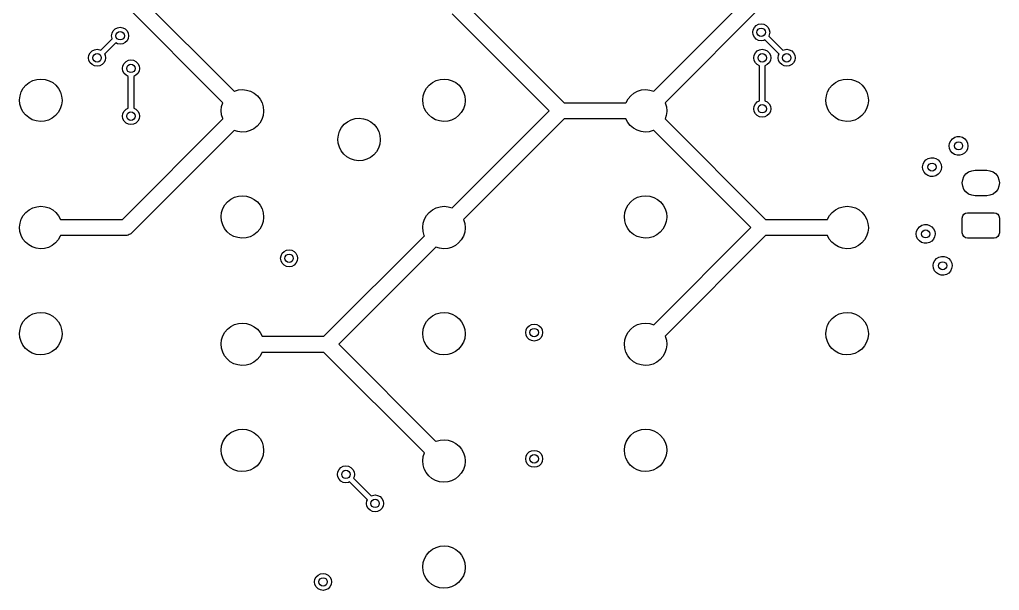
# Model space of a CAD drawing. Extents: x 4.72 to 6.54, y -4.04 to -1.97.
# Drawn here: x 4.724 to 6.542, y -4.039 to -2.98 of the extents above; entities that cross this region are included whole.
import ezdxf

# ---------------------------------------------------------------- set-up
doc = ezdxf.new("R2010")
doc.units = 0
doc.header["$MEASUREMENT"] = 0
doc.layers.add('BLACK', color=7, linetype='CONTINUOUS')

msp = doc.modelspace()

# ---------------------------------------------------------------- linework, layer by layer
at = {"layer": 'BLACK', "linetype": 'CONTINUOUS'}
for p, q in [((4.94247, -2.93307), (5.12269, -3.11329)), ((5.90095, -3.11327), (6.08115, -2.93307)), ((5.10148, -3.1345), (4.91505, -2.94807)), ((5.54809, -2.94814), (5.73456, -3.13461)), ((6.10858, -2.94807), (5.92216, -3.13448)), ((5.70713, -3.14961), (5.52688, -2.96936)), ((4.89823, -3.00103), (4.90172, -2.99755)), ((4.90172, -2.99755), (4.90611, -2.99531)), ((4.90611, -2.99531), (4.91097, -2.99454)), ((4.91097, -2.99454), (4.91584, -2.99531)), ((4.91584, -2.99531), (4.92023, -2.99755)), ((4.92023, -2.99755), (4.92371, -3.00103)), ((6.08465, -3.00394), (6.08542, -2.99907)), ((6.08542, -2.99907), (6.08765, -2.99468)), ((6.08765, -2.99468), (6.09114, -2.9912)), ((6.09114, -2.9912), (6.09553, -2.98896)), ((6.09553, -2.98896), (6.10039, -2.98819)), ((6.10039, -2.98819), (6.10526, -2.98896)), ((6.10526, -2.98896), (6.10965, -2.9912)), ((6.10965, -2.9912), (6.11313, -2.99468)), ((6.11313, -2.99468), (6.11537, -2.99907)), ((6.11537, -2.99907), (6.11614, -3.00394)), ((4.87499, -3.03723), (4.89636, -3.01586)), ((4.89522, -3.01029), (4.896, -3.00542)), ((4.896, -3.01515), (4.89522, -3.01029)), ((4.896, -3.00542), (4.89823, -3.00103)), ((4.89636, -3.01586), (4.896, -3.01515)), ((4.92371, -3.00103), (4.92595, -3.00542)), ((4.92595, -3.01515), (4.92371, -3.01954)), ((4.92595, -3.00542), (4.92672, -3.01029)), ((4.92672, -3.01029), (4.92595, -3.01515)), ((6.08542, -3.0088), (6.08465, -3.00394)), ((6.08765, -3.01319), (6.08542, -3.0088)), ((6.09114, -3.01668), (6.08765, -3.01319)), ((6.09553, -3.01891), (6.09114, -3.01668)), ((6.11537, -3.0088), (6.11434, -3.01082)), ((6.11434, -3.01082), (6.14076, -3.03723)), ((6.11614, -3.00394), (6.11537, -3.0088)), ((4.86324, -3.0362), (4.86811, -3.03543)), ((4.86811, -3.03543), (4.87298, -3.0362)), ((4.90279, -3.02357), (4.88206, -3.0443)), ((4.90611, -3.02526), (4.90279, -3.02357)), ((4.91097, -3.02603), (4.90611, -3.02526)), ((4.91584, -3.02526), (4.91097, -3.02603)), ((4.92023, -3.02303), (4.91584, -3.02526)), ((4.92371, -3.01954), (4.92023, -3.02303)), ((6.10039, -3.01969), (6.09553, -3.01891)), ((6.0975, -3.0362), (6.10236, -3.03543)), ((6.10526, -3.01891), (6.10039, -3.01969)), ((6.10236, -3.03543), (6.10723, -3.0362)), ((6.10727, -3.01789), (6.10526, -3.01891)), ((6.13369, -3.0443), (6.10727, -3.01789)), ((6.14277, -3.0362), (6.14764, -3.03543)), ((6.14764, -3.03543), (6.1525, -3.0362)), ((4.85236, -3.05118), (4.85313, -3.04631)), ((4.85313, -3.05605), (4.85236, -3.05118)), ((4.85313, -3.04631), (4.85537, -3.04192)), ((4.85537, -3.04192), (4.85885, -3.03844)), ((4.85885, -3.03844), (4.86324, -3.0362)), ((4.87298, -3.0362), (4.87499, -3.03723)), ((4.88206, -3.0443), (4.88309, -3.04631)), ((4.88309, -3.04631), (4.88386, -3.05118)), ((4.88386, -3.05118), (4.88309, -3.05605)), ((6.08661, -3.05118), (6.08738, -3.04631)), ((6.08738, -3.05605), (6.08661, -3.05118)), ((6.08738, -3.04631), (6.08962, -3.04192)), ((6.08962, -3.04192), (6.09311, -3.03844)), ((6.09311, -3.03844), (6.0975, -3.0362)), ((6.10723, -3.0362), (6.11162, -3.03844)), ((6.11162, -3.03844), (6.1151, -3.04192)), ((6.1151, -3.04192), (6.11734, -3.04631)), ((6.11734, -3.04631), (6.11811, -3.05118)), ((6.11811, -3.05118), (6.11734, -3.05605)), ((6.13189, -3.05118), (6.13266, -3.04631)), ((6.13266, -3.05605), (6.13189, -3.05118)), ((6.13266, -3.04631), (6.13369, -3.0443)), ((6.14076, -3.03723), (6.14277, -3.0362)), ((6.1525, -3.0362), (6.15689, -3.03844)), ((6.15689, -3.03844), (6.16038, -3.04192)), ((6.16038, -3.04192), (6.16262, -3.04631)), ((6.16262, -3.04631), (6.16339, -3.05118)), ((6.16339, -3.05118), (6.16262, -3.05605)), ((4.85537, -3.06044), (4.85313, -3.05605)), ((4.85885, -3.06392), (4.85537, -3.06044)), ((4.86324, -3.06616), (4.85885, -3.06392)), ((4.86811, -3.06693), (4.86324, -3.06616)), ((4.87298, -3.06616), (4.86811, -3.06693)), ((4.87737, -3.06392), (4.87298, -3.06616)), ((4.88085, -3.06044), (4.87737, -3.06392)), ((4.88309, -3.05605), (4.88085, -3.06044)), ((4.91535, -3.07087), (4.91613, -3.066)), ((4.91613, -3.07573), (4.91535, -3.07087)), ((4.91613, -3.066), (4.91836, -3.06161)), ((4.91836, -3.06161), (4.92185, -3.05813)), ((4.92185, -3.05813), (4.92624, -3.05589)), ((4.92624, -3.05589), (4.9311, -3.05512)), ((4.9311, -3.05512), (4.93597, -3.05589)), ((4.93597, -3.05589), (4.94036, -3.05813)), ((4.94036, -3.05813), (4.94384, -3.06161)), ((4.94384, -3.06161), (4.94608, -3.066)), ((4.94608, -3.066), (4.94685, -3.07087)), ((4.94685, -3.07087), (4.94608, -3.07573)), ((6.08962, -3.06044), (6.08738, -3.05605)), ((6.09311, -3.06392), (6.08962, -3.06044)), ((6.09736, -3.06609), (6.09311, -3.06392)), ((6.09736, -3.13076), (6.09736, -3.06609)), ((6.11162, -3.06392), (6.10736, -3.06609)), ((6.10736, -3.06609), (6.10736, -3.13076)), ((6.1151, -3.06044), (6.11162, -3.06392)), ((6.11734, -3.05605), (6.1151, -3.06044)), ((6.1349, -3.06044), (6.13266, -3.05605)), ((6.13838, -3.06392), (6.1349, -3.06044)), ((6.14277, -3.06616), (6.13838, -3.06392)), ((6.14764, -3.06693), (6.14277, -3.06616)), ((6.1525, -3.06616), (6.14764, -3.06693)), ((6.15689, -3.06392), (6.1525, -3.06616)), ((6.16038, -3.06044), (6.15689, -3.06392)), ((6.16262, -3.05605), (6.16038, -3.06044)), ((4.91836, -3.08012), (4.91613, -3.07573)), ((4.92185, -3.08361), (4.91836, -3.08012)), ((4.9261, -3.08578), (4.92185, -3.08361)), ((4.9261, -3.14454), (4.9261, -3.08578)), ((4.94036, -3.08361), (4.9361, -3.08578)), ((4.9361, -3.08578), (4.9361, -3.14454)), ((4.94384, -3.08012), (4.94036, -3.08361)), ((4.94608, -3.07573), (4.94384, -3.08012)), ((4.72759, -3.11441), (4.73129, -3.10768)), ((4.73129, -3.10768), (4.73623, -3.10179)), ((4.73623, -3.10179), (4.74222, -3.09698)), ((4.74222, -3.09698), (4.74903, -3.09342)), ((4.74903, -3.09342), (4.7564, -3.09125)), ((4.7564, -3.09125), (4.76405, -3.09055)), ((4.76405, -3.09055), (4.7717, -3.09136)), ((4.7717, -3.09136), (4.77904, -3.09363)), ((4.77904, -3.09363), (4.7858, -3.09728)), ((4.7858, -3.09728), (4.79172, -3.10218)), ((4.79172, -3.10218), (4.79657, -3.10813)), ((4.79657, -3.10813), (4.80018, -3.11492)), ((5.47562, -3.11441), (5.47933, -3.10768)), ((5.47933, -3.10768), (5.48427, -3.10179)), ((5.48427, -3.10179), (5.49025, -3.09698)), ((5.49025, -3.09698), (5.49706, -3.09342)), ((5.49706, -3.09342), (5.50443, -3.09125)), ((5.50443, -3.09125), (5.51209, -3.09055)), ((5.51209, -3.09055), (5.51973, -3.09136)), ((5.51973, -3.09136), (5.52707, -3.09363)), ((5.52707, -3.09363), (5.53383, -3.09728)), ((5.53383, -3.09728), (5.53975, -3.10218)), ((5.53975, -3.10218), (5.5446, -3.10813)), ((5.5446, -3.10813), (5.54821, -3.11492)), ((6.22366, -3.11441), (6.22736, -3.10768)), ((6.22736, -3.10768), (6.2323, -3.10179)), ((6.2323, -3.10179), (6.23828, -3.09698)), ((6.23828, -3.09698), (6.24509, -3.09342)), ((6.24509, -3.09342), (6.25247, -3.09125)), ((6.25247, -3.09125), (6.26012, -3.09055)), ((6.26012, -3.09055), (6.26776, -3.09136)), ((6.26776, -3.09136), (6.2751, -3.09363)), ((6.2751, -3.09363), (6.28186, -3.09728)), ((6.28186, -3.09728), (6.28778, -3.10218)), ((6.28778, -3.10218), (6.29263, -3.10813)), ((6.29263, -3.10813), (6.29624, -3.11492)), ((4.72441, -3.12937), (4.72527, -3.12174)), ((4.72527, -3.12174), (4.72759, -3.11441)), ((4.80018, -3.11492), (4.8024, -3.12227)), ((4.8024, -3.12227), (4.80315, -3.12992)), ((5.12269, -3.11329), (5.12305, -3.1131)), ((5.12305, -3.1131), (5.13042, -3.11093)), ((5.13042, -3.11093), (5.13807, -3.11024)), ((5.13807, -3.11024), (5.14571, -3.11104)), ((5.14571, -3.11104), (5.15305, -3.11331)), ((5.15305, -3.11331), (5.15981, -3.11697)), ((5.15981, -3.11697), (5.16573, -3.12186)), ((5.16573, -3.12186), (5.17059, -3.12782)), ((5.47244, -3.12937), (5.4733, -3.12174)), ((5.4733, -3.12174), (5.47562, -3.11441)), ((5.54821, -3.11492), (5.55043, -3.12227)), ((5.55043, -3.12227), (5.55118, -3.12992)), ((5.85334, -3.12736), (5.85828, -3.12148)), ((5.85828, -3.12148), (5.86427, -3.11666)), ((5.86427, -3.11666), (5.87108, -3.1131)), ((5.87108, -3.1131), (5.87845, -3.11093)), ((5.87845, -3.11093), (5.8861, -3.11024)), ((5.8861, -3.11024), (5.89374, -3.11104)), ((5.89374, -3.11104), (5.90095, -3.11327)), ((6.22048, -3.12937), (6.22133, -3.12174)), ((6.22133, -3.12174), (6.22366, -3.11441)), ((6.29624, -3.11492), (6.29846, -3.12227)), ((6.29846, -3.12227), (6.29921, -3.12992)), ((4.72506, -3.13703), (4.72441, -3.12937)), ((4.72717, -3.14441), (4.72506, -3.13703)), ((4.73069, -3.15125), (4.72717, -3.14441)), ((4.80217, -3.13864), (4.79975, -3.14593)), ((4.80313, -3.13102), (4.80217, -3.13864)), ((4.80315, -3.12992), (4.80313, -3.13102)), ((4.92185, -3.14671), (4.9261, -3.14454)), ((4.9361, -3.14454), (4.94036, -3.14671)), ((5.09843, -3.14906), (5.09929, -3.14142)), ((5.09929, -3.14142), (5.10148, -3.1345)), ((5.17059, -3.12782), (5.17419, -3.1346)), ((5.17419, -3.1346), (5.17642, -3.14196)), ((5.17642, -3.14196), (5.17717, -3.14961)), ((5.47309, -3.13703), (5.47244, -3.12937)), ((5.47521, -3.14441), (5.47309, -3.13703)), ((5.47872, -3.15125), (5.47521, -3.14441)), ((5.5502, -3.13864), (5.54778, -3.14593)), ((5.55117, -3.13102), (5.5502, -3.13864)), ((5.55118, -3.12992), (5.55117, -3.13102)), ((5.73456, -3.13461), (5.84948, -3.13461)), ((5.84948, -3.13461), (5.84964, -3.1341)), ((5.84964, -3.1341), (5.85334, -3.12736)), ((5.92216, -3.13448), (5.92223, -3.1346)), ((5.92223, -3.1346), (5.92445, -3.14196)), ((5.92445, -3.14196), (5.9252, -3.14961)), ((6.08661, -3.14567), (6.08738, -3.1408)), ((6.08738, -3.1408), (6.08962, -3.13641)), ((6.08962, -3.13641), (6.09311, -3.13293)), ((6.09311, -3.13293), (6.09736, -3.13076)), ((6.10736, -3.13076), (6.11162, -3.13293)), ((6.11162, -3.13293), (6.1151, -3.13641)), ((6.1151, -3.13641), (6.11734, -3.1408)), ((6.11734, -3.1408), (6.11811, -3.14567)), ((6.22112, -3.13703), (6.22048, -3.12937)), ((6.22324, -3.14441), (6.22112, -3.13703)), ((6.22675, -3.15125), (6.22324, -3.14441)), ((6.29823, -3.13864), (6.29581, -3.14593)), ((6.2992, -3.13102), (6.29823, -3.13864)), ((6.29921, -3.12992), (6.2992, -3.13102)), ((4.73546, -3.15727), (4.73069, -3.15125)), ((4.74131, -3.16225), (4.73546, -3.15727)), ((4.74802, -3.166), (4.74131, -3.16225)), ((4.78488, -3.16316), (4.77802, -3.16663)), ((4.79093, -3.15843), (4.78488, -3.16316)), ((4.79595, -3.15262), (4.79093, -3.15843)), ((4.79975, -3.14593), (4.79595, -3.15262)), ((4.91535, -3.15945), (4.91613, -3.15458)), ((4.91613, -3.16432), (4.91535, -3.15945)), ((4.91613, -3.15458), (4.91836, -3.15019)), ((4.91836, -3.15019), (4.92185, -3.14671)), ((4.94036, -3.14671), (4.94384, -3.15019)), ((4.94384, -3.15019), (4.94608, -3.15458)), ((4.94608, -3.15458), (4.94685, -3.15945)), ((4.94685, -3.15945), (4.94608, -3.16432)), ((5.09907, -3.15671), (5.09843, -3.14906)), ((5.10119, -3.1641), (5.09907, -3.15671)), ((5.17619, -3.15833), (5.17376, -3.16562)), ((5.17715, -3.15071), (5.17619, -3.15833)), ((5.17717, -3.14961), (5.17715, -3.15071)), ((5.48349, -3.15727), (5.47872, -3.15125)), ((5.48934, -3.16225), (5.48349, -3.15727)), ((5.49605, -3.166), (5.48934, -3.16225)), ((5.53291, -3.16316), (5.52605, -3.16663)), ((5.52693, -3.32981), (5.70713, -3.14961)), ((5.53896, -3.15843), (5.53291, -3.16316)), ((5.54398, -3.15262), (5.53896, -3.15843)), ((5.54778, -3.14593), (5.54398, -3.15262)), ((5.92422, -3.15833), (5.92211, -3.16467)), ((5.92518, -3.15071), (5.92422, -3.15833)), ((5.9252, -3.14961), (5.92518, -3.15071)), ((6.08738, -3.15054), (6.08661, -3.14567)), ((6.08962, -3.15493), (6.08738, -3.15054)), ((6.09311, -3.15841), (6.08962, -3.15493)), ((6.0975, -3.16065), (6.09311, -3.15841)), ((6.10236, -3.16142), (6.0975, -3.16065)), ((6.10723, -3.16065), (6.10236, -3.16142)), ((6.11162, -3.15841), (6.10723, -3.16065)), ((6.1151, -3.15493), (6.11162, -3.15841)), ((6.11734, -3.15054), (6.1151, -3.15493)), ((6.11811, -3.14567), (6.11734, -3.15054)), ((6.23152, -3.15727), (6.22675, -3.15125)), ((6.23737, -3.16225), (6.23152, -3.15727)), ((6.24408, -3.166), (6.23737, -3.16225)), ((6.28094, -3.16316), (6.27408, -3.16663)), ((6.28699, -3.15843), (6.28094, -3.16316)), ((6.29201, -3.15262), (6.28699, -3.15843)), ((6.29581, -3.14593), (6.29201, -3.15262)), ((4.75533, -3.16837), (4.74802, -3.166)), ((4.76296, -3.16928), (4.75533, -3.16837)), ((4.77062, -3.16869), (4.76296, -3.16928)), ((4.77802, -3.16663), (4.77062, -3.16869)), ((4.91505, -3.35114), (5.1015, -3.16469)), ((4.91836, -3.16871), (4.91613, -3.16432)), ((4.92185, -3.17219), (4.91836, -3.16871)), ((4.92624, -3.17443), (4.92185, -3.17219)), ((4.9311, -3.1752), (4.92624, -3.17443)), ((4.93597, -3.17443), (4.9311, -3.1752)), ((4.94036, -3.17219), (4.93597, -3.17443)), ((4.94384, -3.16871), (4.94036, -3.17219)), ((4.94608, -3.16432), (4.94384, -3.16871)), ((5.1015, -3.16469), (5.10119, -3.1641)), ((5.16495, -3.17812), (5.15889, -3.18285)), ((5.16997, -3.1723), (5.16495, -3.17812)), ((5.17376, -3.16562), (5.16997, -3.1723)), ((5.31814, -3.18725), (5.32185, -3.18051)), ((5.32185, -3.18051), (5.32678, -3.17463)), ((5.32678, -3.17463), (5.33277, -3.16981)), ((5.33277, -3.16981), (5.33958, -3.16625)), ((5.33958, -3.16625), (5.34695, -3.16408)), ((5.34695, -3.16408), (5.35461, -3.16339)), ((5.35461, -3.16339), (5.36225, -3.16419)), ((5.36225, -3.16419), (5.36959, -3.16646)), ((5.36959, -3.16646), (5.37635, -3.17012)), ((5.37635, -3.17012), (5.38227, -3.17501)), ((5.38227, -3.17501), (5.38712, -3.18097)), ((5.38712, -3.18097), (5.39073, -3.18775)), ((5.50336, -3.16837), (5.49605, -3.166)), ((5.51099, -3.16928), (5.50336, -3.16837)), ((5.51865, -3.16869), (5.51099, -3.16928)), ((5.52605, -3.16663), (5.51865, -3.16869)), ((5.73456, -3.16461), (5.54815, -3.35102)), ((5.84948, -3.16461), (5.73456, -3.16461)), ((5.85273, -3.17093), (5.84948, -3.16461)), ((5.85751, -3.17696), (5.85273, -3.17093)), ((5.86336, -3.18193), (5.85751, -3.17696)), ((5.92211, -3.16467), (6.10858, -3.35114)), ((6.25139, -3.16837), (6.24408, -3.166)), ((6.25902, -3.16928), (6.25139, -3.16837)), ((6.26668, -3.16869), (6.25902, -3.16928)), ((6.27408, -3.16663), (6.26668, -3.16869)), ((5.12271, -3.1859), (4.93187, -3.37675)), ((5.12934, -3.18806), (5.12271, -3.1859)), ((5.13697, -3.18897), (5.12934, -3.18806)), ((5.14463, -3.18838), (5.13697, -3.18897)), ((5.15203, -3.18631), (5.14463, -3.18838)), ((5.15889, -3.18285), (5.15203, -3.18631)), ((5.31496, -3.20221), (5.31582, -3.19457)), ((5.31582, -3.19457), (5.31814, -3.18725)), ((5.39073, -3.18775), (5.39295, -3.19511)), ((5.39295, -3.19511), (5.3937, -3.20276)), ((5.87007, -3.18568), (5.86336, -3.18193)), ((5.87737, -3.18806), (5.87007, -3.18568)), ((5.885, -3.18897), (5.87737, -3.18806)), ((5.89266, -3.18838), (5.885, -3.18897)), ((5.90006, -3.18631), (5.89266, -3.18838)), ((5.9009, -3.18589), (5.90006, -3.18631)), ((6.08115, -3.36614), (5.9009, -3.18589)), ((6.45519, -3.20124), (6.45939, -3.19859)), ((6.45939, -3.19859), (6.46416, -3.19723)), ((6.46416, -3.19723), (6.46912, -3.19726)), ((6.46912, -3.19726), (6.47388, -3.19868)), ((6.47388, -3.19868), (6.47804, -3.20138)), ((5.31561, -3.20986), (5.31496, -3.20221)), ((5.31773, -3.21725), (5.31561, -3.20986)), ((5.32124, -3.22408), (5.31773, -3.21725)), ((5.39272, -3.21148), (5.3903, -3.21877)), ((5.39369, -3.20386), (5.39272, -3.21148)), ((5.3937, -3.20276), (5.39369, -3.20386)), ((6.44904, -3.21435), (6.4498, -3.20945)), ((6.44968, -3.21927), (6.44904, -3.21435)), ((6.4498, -3.20945), (6.45191, -3.20496)), ((6.45191, -3.20496), (6.45519, -3.20124)), ((6.47804, -3.20138), (6.48128, -3.20514)), ((6.48128, -3.20514), (6.48333, -3.20966)), ((6.48403, -3.21499), (6.48321, -3.21989)), ((6.48333, -3.20966), (6.48404, -3.21457)), ((6.48404, -3.21457), (6.48403, -3.21499)), ((5.32601, -3.2301), (5.32124, -3.22408)), ((5.33186, -3.23508), (5.32601, -3.2301)), ((5.33857, -3.23883), (5.33186, -3.23508)), ((5.38148, -3.23127), (5.37543, -3.236)), ((5.3865, -3.22545), (5.38148, -3.23127)), ((5.3903, -3.21877), (5.3865, -3.22545)), ((6.45168, -3.22381), (6.44968, -3.21927)), ((6.45487, -3.22761), (6.45168, -3.22381)), ((6.459, -3.23036), (6.45487, -3.22761)), ((6.46374, -3.23184), (6.459, -3.23036)), ((6.4687, -3.23193), (6.46374, -3.23184)), ((6.47349, -3.23063), (6.4687, -3.23193)), ((6.47771, -3.22803), (6.47349, -3.23063)), ((6.48104, -3.22435), (6.47771, -3.22803)), ((6.48321, -3.21989), (6.48104, -3.22435)), ((5.34588, -3.24121), (5.33857, -3.23883)), ((5.35351, -3.24212), (5.34588, -3.24121)), ((5.36117, -3.24153), (5.35351, -3.24212)), ((5.36857, -3.23946), (5.36117, -3.24153)), ((5.37543, -3.236), (5.36857, -3.23946)), ((6.39982, -3.25372), (6.40059, -3.24882)), ((6.40047, -3.25864), (6.39982, -3.25372)), ((6.40059, -3.24882), (6.4027, -3.24433)), ((6.4027, -3.24433), (6.40598, -3.24061)), ((6.40598, -3.24061), (6.41018, -3.23796)), ((6.41018, -3.23796), (6.41495, -3.2366)), ((6.41495, -3.2366), (6.41991, -3.23663)), ((6.41991, -3.23663), (6.42466, -3.23805)), ((6.42466, -3.23805), (6.42883, -3.24075)), ((6.42883, -3.24075), (6.43207, -3.24451)), ((6.43207, -3.24451), (6.43412, -3.24903)), ((6.43412, -3.24903), (6.43482, -3.25394)), ((6.43482, -3.25394), (6.43482, -3.25436)), ((6.40247, -3.26318), (6.40047, -3.25864)), ((6.40566, -3.26698), (6.40247, -3.26318)), ((6.40979, -3.26973), (6.40566, -3.26698)), ((6.41452, -3.27121), (6.40979, -3.26973)), ((6.41949, -3.2713), (6.41452, -3.27121)), ((6.42427, -3.27), (6.41949, -3.2713)), ((6.4285, -3.2674), (6.42427, -3.27)), ((6.43183, -3.26372), (6.4285, -3.2674)), ((6.43399, -3.25926), (6.43183, -3.26372)), ((6.43482, -3.25436), (6.43399, -3.25926)), ((6.47423, -3.27735), (6.47659, -3.27165)), ((6.47659, -3.27165), (6.48034, -3.26676)), ((6.48034, -3.26676), (6.48524, -3.26301)), ((6.48524, -3.26301), (6.49093, -3.26065)), ((6.49093, -3.26065), (6.49705, -3.25984)), ((6.49705, -3.25984), (6.5187, -3.25984)), ((6.5187, -3.25984), (6.52481, -3.26065)), ((6.52481, -3.26065), (6.53051, -3.26301)), ((6.53051, -3.26301), (6.5354, -3.26676)), ((6.5354, -3.26676), (6.53916, -3.27165)), ((6.53916, -3.27165), (6.54152, -3.27735)), ((6.47343, -3.28346), (6.47423, -3.27735)), ((6.47423, -3.28958), (6.47343, -3.28346)), ((6.47659, -3.29528), (6.47423, -3.28958)), ((6.54152, -3.28958), (6.53916, -3.29528)), ((6.54152, -3.27735), (6.54232, -3.28346)), ((6.54232, -3.28346), (6.54152, -3.28958)), ((5.12305, -3.30995), (5.13042, -3.30778)), ((5.13042, -3.30778), (5.13807, -3.30709)), ((5.13807, -3.30709), (5.14571, -3.30789)), ((5.14571, -3.30789), (5.15305, -3.31016)), ((5.87108, -3.30995), (5.87845, -3.30778)), ((5.87845, -3.30778), (5.8861, -3.30709)), ((5.8861, -3.30709), (5.89374, -3.30789)), ((5.89374, -3.30789), (5.90108, -3.31016)), ((6.48034, -3.30017), (6.47659, -3.29528)), ((6.48524, -3.30392), (6.48034, -3.30017)), ((6.49093, -3.30628), (6.48524, -3.30392)), ((6.49705, -3.30709), (6.49093, -3.30628)), ((6.5187, -3.30709), (6.49705, -3.30709)), ((6.52481, -3.30628), (6.5187, -3.30709)), ((6.53051, -3.30392), (6.52481, -3.30628)), ((6.5354, -3.30017), (6.53051, -3.30392)), ((6.53916, -3.29528), (6.5354, -3.30017)), ((4.7564, -3.32747), (4.76405, -3.32677)), ((4.76405, -3.32677), (4.7717, -3.32758)), ((5.10161, -3.33095), (5.10531, -3.32421)), ((5.10531, -3.32421), (5.11025, -3.31833)), ((5.11025, -3.31833), (5.11624, -3.31351)), ((5.11624, -3.31351), (5.12305, -3.30995)), ((5.15305, -3.31016), (5.15981, -3.31382)), ((5.15981, -3.31382), (5.16573, -3.31872)), ((5.16573, -3.31872), (5.17059, -3.32467)), ((5.17059, -3.32467), (5.17419, -3.33145)), ((5.50443, -3.32747), (5.51209, -3.32677)), ((5.51209, -3.32677), (5.51973, -3.32758)), ((5.84964, -3.33095), (5.85334, -3.32421)), ((5.85334, -3.32421), (5.85828, -3.31833)), ((5.85828, -3.31833), (5.86427, -3.31351)), ((5.86427, -3.31351), (5.87108, -3.30995)), ((5.90108, -3.31016), (5.90784, -3.31382)), ((5.90784, -3.31382), (5.91376, -3.31872)), ((5.91376, -3.31872), (5.91862, -3.32467)), ((5.91862, -3.32467), (5.92223, -3.33145)), ((6.25247, -3.32747), (6.26012, -3.32677)), ((6.26012, -3.32677), (6.26776, -3.32758)), ((4.72759, -3.35063), (4.73129, -3.3439)), ((4.73129, -3.3439), (4.73623, -3.33801)), ((4.73623, -3.33801), (4.74222, -3.3332)), ((4.74222, -3.3332), (4.74903, -3.32964)), ((4.74903, -3.32964), (4.7564, -3.32747)), ((4.7717, -3.32758), (4.77904, -3.32985)), ((4.77904, -3.32985), (4.7858, -3.3335)), ((4.7858, -3.3335), (4.79172, -3.3384)), ((4.79172, -3.3384), (4.79657, -3.34435)), ((4.79657, -3.34435), (4.80018, -3.35114)), ((5.09843, -3.34591), (5.09929, -3.33827)), ((5.09929, -3.33827), (5.10161, -3.33095)), ((5.17419, -3.33145), (5.17642, -3.33881)), ((5.17642, -3.33881), (5.17717, -3.34646)), ((5.47562, -3.35063), (5.47933, -3.3439)), ((5.47933, -3.3439), (5.48427, -3.33801)), ((5.48427, -3.33801), (5.49025, -3.3332)), ((5.49025, -3.3332), (5.49706, -3.32964)), ((5.49706, -3.32964), (5.50443, -3.32747)), ((5.51973, -3.32758), (5.52693, -3.32981)), ((5.84646, -3.34591), (5.84732, -3.33827)), ((5.84732, -3.33827), (5.84964, -3.33095)), ((5.92223, -3.33145), (5.92445, -3.33881)), ((5.92445, -3.33881), (5.9252, -3.34646)), ((6.22366, -3.35063), (6.22736, -3.3439)), ((6.22736, -3.3439), (6.2323, -3.33801)), ((6.2323, -3.33801), (6.23828, -3.3332)), ((6.23828, -3.3332), (6.24509, -3.32964)), ((6.24509, -3.32964), (6.25247, -3.32747)), ((6.26776, -3.32758), (6.2751, -3.32985)), ((6.2751, -3.32985), (6.28186, -3.3335)), ((6.28186, -3.3335), (6.28778, -3.3384)), ((6.28778, -3.3384), (6.29263, -3.34435)), ((6.29263, -3.34435), (6.29624, -3.35114)), ((6.47343, -3.34843), (6.47417, -3.34466)), ((6.47417, -3.34466), (6.47631, -3.34147)), ((6.47631, -3.34147), (6.4795, -3.33933)), ((6.4795, -3.33933), (6.48327, -3.33858)), ((6.48327, -3.33858), (6.53248, -3.33858)), ((6.53248, -3.33858), (6.53625, -3.33933)), ((6.53625, -3.33933), (6.53944, -3.34147)), ((6.53944, -3.34147), (6.54157, -3.34466)), ((6.54157, -3.34466), (6.54232, -3.34843)), ((4.72441, -3.36559), (4.72527, -3.35796)), ((4.72527, -3.35796), (4.72759, -3.35063)), ((4.80018, -3.35114), (4.80018, -3.35114)), ((4.80018, -3.35114), (4.91505, -3.35114)), ((5.09907, -3.35356), (5.09843, -3.34591)), ((5.10119, -3.36095), (5.09907, -3.35356)), ((5.1047, -3.36778), (5.10119, -3.36095)), ((5.17376, -3.36247), (5.16997, -3.36915)), ((5.17619, -3.35518), (5.17376, -3.36247)), ((5.17715, -3.34756), (5.17619, -3.35518)), ((5.17717, -3.34646), (5.17715, -3.34756)), ((5.47244, -3.36559), (5.4733, -3.35796)), ((5.4733, -3.35796), (5.47562, -3.35063)), ((5.54815, -3.35102), (5.54821, -3.35114)), ((5.54821, -3.35114), (5.55043, -3.35849)), ((5.55043, -3.35849), (5.55118, -3.36614)), ((5.8471, -3.35356), (5.84646, -3.34591)), ((5.84922, -3.36095), (5.8471, -3.35356)), ((5.85273, -3.36778), (5.84922, -3.36095)), ((5.92179, -3.36247), (5.918, -3.36915)), ((5.92422, -3.35518), (5.92179, -3.36247)), ((5.92518, -3.34756), (5.92422, -3.35518)), ((5.9252, -3.34646), (5.92518, -3.34756)), ((6.10858, -3.35114), (6.22349, -3.35114)), ((6.22349, -3.35114), (6.22366, -3.35063)), ((6.29624, -3.35114), (6.29846, -3.35849)), ((6.29846, -3.35849), (6.29921, -3.36614)), ((6.39417, -3.36463), (6.39837, -3.36198)), ((6.39837, -3.36198), (6.40314, -3.36061)), ((6.40314, -3.36061), (6.4081, -3.36064)), ((6.4081, -3.36064), (6.41285, -3.36207)), ((6.41285, -3.36207), (6.41702, -3.36477)), ((6.47343, -3.37598), (6.47343, -3.34843)), ((6.54232, -3.34843), (6.54232, -3.37598)), ((4.72506, -3.37325), (4.72441, -3.36559)), ((4.72717, -3.38063), (4.72506, -3.37325)), ((4.73069, -3.38747), (4.72717, -3.38063)), ((4.80008, -3.38114), (4.79975, -3.38216)), ((4.92126, -3.38114), (4.80008, -3.38114)), ((4.92335, -3.38079), (4.92126, -3.38114)), ((4.92544, -3.38055), (4.92335, -3.38079)), ((4.92577, -3.38039), (4.92544, -3.38055)), ((4.92612, -3.38033), (4.92577, -3.38039)), ((4.92798, -3.37933), (4.92612, -3.38033)), ((4.92988, -3.37841), (4.92798, -3.37933)), ((4.93026, -3.3781), (4.92988, -3.37841)), ((4.93045, -3.37799), (4.93026, -3.3781)), ((4.93069, -3.37773), (4.93045, -3.37799)), ((4.93187, -3.37675), (4.93069, -3.37773)), ((5.10947, -3.37381), (5.1047, -3.36778)), ((5.11533, -3.37879), (5.10947, -3.37381)), ((5.12203, -3.38253), (5.11533, -3.37879)), ((5.15889, -3.3797), (5.15203, -3.38316)), ((5.16495, -3.37497), (5.15889, -3.3797)), ((5.16997, -3.36915), (5.16495, -3.37497)), ((5.28906, -3.56768), (5.47551, -3.38123)), ((5.47309, -3.37325), (5.47244, -3.36559)), ((5.47521, -3.38063), (5.47309, -3.37325)), ((5.47551, -3.38123), (5.47521, -3.38063)), ((5.5502, -3.37486), (5.54778, -3.38216)), ((5.55117, -3.36724), (5.5502, -3.37486)), ((5.55118, -3.36614), (5.55117, -3.36724)), ((5.85751, -3.37381), (5.85273, -3.36778)), ((5.86336, -3.37879), (5.85751, -3.37381)), ((5.87007, -3.38253), (5.86336, -3.37879)), ((5.90692, -3.3797), (5.90006, -3.38316)), ((5.90095, -3.54634), (6.08115, -3.36614)), ((5.91298, -3.37497), (5.90692, -3.3797)), ((5.918, -3.36915), (5.91298, -3.37497)), ((6.10858, -3.38114), (5.92216, -3.56755)), ((6.2235, -3.38114), (6.10858, -3.38114)), ((6.22675, -3.38747), (6.2235, -3.38114)), ((6.29823, -3.37486), (6.29581, -3.38216)), ((6.2992, -3.36724), (6.29823, -3.37486)), ((6.29921, -3.36614), (6.2992, -3.36724)), ((6.38801, -3.37774), (6.38878, -3.37284)), ((6.38866, -3.38266), (6.38801, -3.37774)), ((6.38878, -3.37284), (6.39089, -3.36834)), ((6.39089, -3.36834), (6.39417, -3.36463)), ((6.41702, -3.36477), (6.42025, -3.36852)), ((6.42025, -3.36852), (6.42231, -3.37304)), ((6.42301, -3.37838), (6.42218, -3.38327)), ((6.42231, -3.37304), (6.42301, -3.37795)), ((6.42301, -3.37795), (6.42301, -3.37838)), ((6.47417, -3.37975), (6.47343, -3.37598)), ((6.47631, -3.38294), (6.47417, -3.37975)), ((6.54157, -3.37975), (6.53944, -3.38294)), ((6.54232, -3.37598), (6.54157, -3.37975)), ((4.73546, -3.39349), (4.73069, -3.38747)), ((4.74131, -3.39847), (4.73546, -3.39349)), ((4.74802, -3.40222), (4.74131, -3.39847)), ((4.78488, -3.39938), (4.77802, -3.40285)), ((4.79093, -3.39465), (4.78488, -3.39938)), ((4.79595, -3.38884), (4.79093, -3.39465)), ((4.79975, -3.38216), (4.79595, -3.38884)), ((5.12934, -3.38491), (5.12203, -3.38253)), ((5.13697, -3.38582), (5.12934, -3.38491)), ((5.14463, -3.38523), (5.13697, -3.38582)), ((5.15203, -3.38316), (5.14463, -3.38523)), ((5.53291, -3.39938), (5.52605, -3.40285)), ((5.53896, -3.39465), (5.53291, -3.39938)), ((5.54398, -3.38884), (5.53896, -3.39465)), ((5.54778, -3.38216), (5.54398, -3.38884)), ((5.87737, -3.38491), (5.87007, -3.38253)), ((5.885, -3.38582), (5.87737, -3.38491)), ((5.89266, -3.38523), (5.885, -3.38582)), ((5.90006, -3.38316), (5.89266, -3.38523)), ((6.23152, -3.39349), (6.22675, -3.38747)), ((6.23737, -3.39847), (6.23152, -3.39349)), ((6.24408, -3.40222), (6.23737, -3.39847)), ((6.28094, -3.39938), (6.27408, -3.40285)), ((6.28699, -3.39465), (6.28094, -3.39938)), ((6.29201, -3.38884), (6.28699, -3.39465)), ((6.29581, -3.38216), (6.29201, -3.38884)), ((6.39065, -3.3872), (6.38866, -3.38266)), ((6.39385, -3.391), (6.39065, -3.3872)), ((6.39798, -3.39375), (6.39385, -3.391)), ((6.40271, -3.39523), (6.39798, -3.39375)), ((6.40767, -3.39532), (6.40271, -3.39523)), ((6.41246, -3.39401), (6.40767, -3.39532)), ((6.41669, -3.39142), (6.41246, -3.39401)), ((6.42002, -3.38774), (6.41669, -3.39142)), ((6.42218, -3.38327), (6.42002, -3.38774)), ((6.4795, -3.38508), (6.47631, -3.38294)), ((6.48327, -3.38583), (6.4795, -3.38508)), ((6.53248, -3.38583), (6.48327, -3.38583)), ((6.53625, -3.38508), (6.53248, -3.38583)), ((6.53944, -3.38294), (6.53625, -3.38508)), ((4.75533, -3.40459), (4.74802, -3.40222)), ((4.76296, -3.4055), (4.75533, -3.40459)), ((4.77062, -3.40491), (4.76296, -3.4055)), ((4.77802, -3.40285), (4.77062, -3.40491)), ((5.20943, -3.41836), (5.21167, -3.41397)), ((5.21167, -3.41397), (5.21515, -3.41049)), ((5.21515, -3.41049), (5.21954, -3.40825)), ((5.21954, -3.40825), (5.22441, -3.40748)), ((5.22441, -3.40748), (5.22928, -3.40825)), ((5.22928, -3.40825), (5.23367, -3.41049)), ((5.23367, -3.41049), (5.23715, -3.41397)), ((5.23715, -3.41397), (5.23939, -3.41836)), ((5.49673, -3.40244), (5.31649, -3.58268)), ((5.50336, -3.40459), (5.49673, -3.40244)), ((5.51099, -3.4055), (5.50336, -3.40459)), ((5.51865, -3.40491), (5.51099, -3.4055)), ((5.52605, -3.40285), (5.51865, -3.40491)), ((6.25139, -3.40459), (6.24408, -3.40222)), ((6.25902, -3.4055), (6.25139, -3.40459)), ((6.26668, -3.40491), (6.25902, -3.4055)), ((6.27408, -3.40285), (6.26668, -3.40491)), ((5.20866, -3.42323), (5.20943, -3.41836)), ((5.20943, -3.42809), (5.20866, -3.42323)), ((5.21167, -3.43248), (5.20943, -3.42809)), ((5.21515, -3.43597), (5.21167, -3.43248)), ((5.23715, -3.43248), (5.23367, -3.43597)), ((5.23939, -3.42809), (5.23715, -3.43248)), ((5.23939, -3.41836), (5.24016, -3.42323)), ((5.24016, -3.42323), (5.23939, -3.42809)), ((6.41951, -3.43679), (6.42027, -3.43189)), ((6.42027, -3.43189), (6.42238, -3.4274)), ((6.42238, -3.4274), (6.42567, -3.42368)), ((6.42567, -3.42368), (6.42986, -3.42103)), ((6.42986, -3.42103), (6.43463, -3.41967)), ((6.43463, -3.41967), (6.43959, -3.4197)), ((6.43959, -3.4197), (6.44435, -3.42112)), ((6.44435, -3.42112), (6.44851, -3.42382)), ((6.44851, -3.42382), (6.45175, -3.42758)), ((6.45175, -3.42758), (6.4538, -3.4321)), ((6.4538, -3.4321), (6.45451, -3.43701)), ((5.21954, -3.43821), (5.21515, -3.43597)), ((5.22441, -3.43898), (5.21954, -3.43821)), ((5.22928, -3.43821), (5.22441, -3.43898)), ((5.23367, -3.43597), (5.22928, -3.43821)), ((6.42015, -3.44171), (6.41951, -3.43679)), ((6.42215, -3.44626), (6.42015, -3.44171)), ((6.42534, -3.45005), (6.42215, -3.44626)), ((6.42947, -3.4528), (6.42534, -3.45005)), ((6.43421, -3.45428), (6.42947, -3.4528)), ((6.44396, -3.45307), (6.43917, -3.45437)), ((6.44819, -3.45047), (6.44396, -3.45307)), ((6.45152, -3.44679), (6.44819, -3.45047)), ((6.45368, -3.44233), (6.45152, -3.44679)), ((6.4545, -3.43744), (6.45368, -3.44233)), ((6.45451, -3.43701), (6.4545, -3.43744)), ((6.43917, -3.45437), (6.43421, -3.45428)), ((4.74222, -3.53005), (4.74903, -3.52649)), ((4.74903, -3.52649), (4.7564, -3.52432)), ((4.7564, -3.52432), (4.76405, -3.52362)), ((4.76405, -3.52362), (4.7717, -3.52443)), ((4.7717, -3.52443), (4.77904, -3.5267)), ((4.77904, -3.5267), (4.7858, -3.53035)), ((5.49025, -3.53005), (5.49706, -3.52649)), ((5.49706, -3.52649), (5.50443, -3.52432)), ((5.50443, -3.52432), (5.51209, -3.52362)), ((5.51209, -3.52362), (5.51973, -3.52443)), ((5.51973, -3.52443), (5.52707, -3.5267)), ((5.52707, -3.5267), (5.53383, -3.53035)), ((6.23828, -3.53005), (6.24509, -3.52649)), ((6.24509, -3.52649), (6.25247, -3.52432)), ((6.25247, -3.52432), (6.26012, -3.52362)), ((6.26012, -3.52362), (6.26776, -3.52443)), ((6.26776, -3.52443), (6.2751, -3.5267)), ((6.2751, -3.5267), (6.28186, -3.53035)), ((4.72759, -3.54748), (4.73129, -3.54075)), ((4.73129, -3.54075), (4.73623, -3.53486)), ((4.73623, -3.53486), (4.74222, -3.53005)), ((4.7858, -3.53035), (4.79172, -3.53525)), ((4.79172, -3.53525), (4.79657, -3.54121)), ((4.79657, -3.54121), (4.80018, -3.54799)), ((5.12305, -3.54617), (5.13042, -3.544)), ((5.13042, -3.544), (5.13807, -3.54331)), ((5.13807, -3.54331), (5.14571, -3.54411)), ((5.14571, -3.54411), (5.15305, -3.54638)), ((5.47562, -3.54748), (5.47933, -3.54075)), ((5.47933, -3.54075), (5.48427, -3.53486)), ((5.48427, -3.53486), (5.49025, -3.53005)), ((5.53383, -3.53035), (5.53975, -3.53525)), ((5.53975, -3.53525), (5.5446, -3.54121)), ((5.5446, -3.54121), (5.54821, -3.54799)), ((5.87108, -3.54617), (5.87845, -3.544)), ((5.87845, -3.544), (5.8861, -3.54331)), ((5.8861, -3.54331), (5.89374, -3.54411)), ((5.89374, -3.54411), (5.90095, -3.54634)), ((6.22366, -3.54748), (6.22736, -3.54075)), ((6.22736, -3.54075), (6.2323, -3.53486)), ((6.2323, -3.53486), (6.23828, -3.53005)), ((6.28186, -3.53035), (6.28778, -3.53525)), ((6.28778, -3.53525), (6.29263, -3.54121)), ((6.29263, -3.54121), (6.29624, -3.54799)), ((4.72441, -3.56244), (4.72527, -3.55481)), ((4.72506, -3.5701), (4.72441, -3.56244)), ((4.72527, -3.55481), (4.72759, -3.54748)), ((4.80018, -3.54799), (4.8024, -3.55535)), ((4.8024, -3.55535), (4.80315, -3.56299)), ((4.80315, -3.56299), (4.80313, -3.56409)), ((5.10161, -3.56717), (5.10531, -3.56043)), ((5.10531, -3.56043), (5.11025, -3.55455)), ((5.11025, -3.55455), (5.11624, -3.54973)), ((5.11624, -3.54973), (5.12305, -3.54617)), ((5.15305, -3.54638), (5.15981, -3.55004)), ((5.15981, -3.55004), (5.16573, -3.55494)), ((5.16573, -3.55494), (5.17059, -3.56089)), ((5.17059, -3.56089), (5.17419, -3.56767)), ((5.47244, -3.56244), (5.4733, -3.55481)), ((5.47309, -3.5701), (5.47244, -3.56244)), ((5.4733, -3.55481), (5.47562, -3.54748)), ((5.54821, -3.54799), (5.55043, -3.55535)), ((5.55043, -3.55535), (5.55118, -3.56299)), ((5.55118, -3.56299), (5.55117, -3.56409)), ((5.66339, -3.56102), (5.66416, -3.55616)), ((5.66416, -3.56589), (5.66339, -3.56102)), ((5.66416, -3.55616), (5.66639, -3.55177)), ((5.66639, -3.55177), (5.66988, -3.54828)), ((5.66988, -3.54828), (5.67427, -3.54605)), ((5.67427, -3.54605), (5.67913, -3.54528)), ((5.67913, -3.54528), (5.684, -3.54605)), ((5.684, -3.54605), (5.68839, -3.54828)), ((5.68839, -3.54828), (5.69187, -3.55177)), ((5.69187, -3.55177), (5.69411, -3.55616)), ((5.69411, -3.55616), (5.69488, -3.56102)), ((5.69488, -3.56102), (5.69411, -3.56589)), ((5.84964, -3.56717), (5.85334, -3.56043)), ((5.85334, -3.56043), (5.85828, -3.55455)), ((5.85828, -3.55455), (5.86427, -3.54973)), ((5.86427, -3.54973), (5.87108, -3.54617)), ((6.22048, -3.56244), (6.22133, -3.55481)), ((6.22112, -3.5701), (6.22048, -3.56244)), ((6.22133, -3.55481), (6.22366, -3.54748)), ((6.29624, -3.54799), (6.29846, -3.55535)), ((6.29846, -3.55535), (6.29921, -3.56299)), ((6.29921, -3.56299), (6.2992, -3.56409)), ((4.72717, -3.57749), (4.72506, -3.5701)), ((4.73069, -3.58432), (4.72717, -3.57749)), ((4.79975, -3.57901), (4.79595, -3.58569)), ((4.80217, -3.57171), (4.79975, -3.57901)), ((4.80313, -3.56409), (4.80217, -3.57171)), ((5.09843, -3.58213), (5.09929, -3.57449)), ((5.09929, -3.57449), (5.10161, -3.56717)), ((5.17419, -3.56767), (5.1742, -3.56768)), ((5.1742, -3.56768), (5.28906, -3.56768)), ((5.47521, -3.57749), (5.47309, -3.5701)), ((5.47872, -3.58432), (5.47521, -3.57749)), ((5.54778, -3.57901), (5.54398, -3.58569)), ((5.5502, -3.57171), (5.54778, -3.57901)), ((5.55117, -3.56409), (5.5502, -3.57171)), ((5.66639, -3.57028), (5.66416, -3.56589)), ((5.66988, -3.57376), (5.66639, -3.57028)), ((5.67427, -3.576), (5.66988, -3.57376)), ((5.67913, -3.57677), (5.67427, -3.576)), ((5.684, -3.576), (5.67913, -3.57677)), ((5.68839, -3.57376), (5.684, -3.576)), ((5.69187, -3.57028), (5.68839, -3.57376)), ((5.69411, -3.56589), (5.69187, -3.57028)), ((5.84646, -3.58213), (5.84732, -3.57449)), ((5.84732, -3.57449), (5.84964, -3.56717)), ((5.92216, -3.56755), (5.92223, -3.56767)), ((5.92223, -3.56767), (5.92445, -3.57503)), ((5.92445, -3.57503), (5.9252, -3.58268)), ((6.22324, -3.57749), (6.22112, -3.5701)), ((6.22675, -3.58432), (6.22324, -3.57749)), ((6.29581, -3.57901), (6.29201, -3.58569)), ((6.29823, -3.57171), (6.29581, -3.57901)), ((6.2992, -3.56409), (6.29823, -3.57171)), ((4.73546, -3.59034), (4.73069, -3.58432)), ((4.74131, -3.59532), (4.73546, -3.59034)), ((4.74802, -3.59907), (4.74131, -3.59532)), ((4.75533, -3.60144), (4.74802, -3.59907)), ((4.78488, -3.59623), (4.77802, -3.5997)), ((4.79093, -3.5915), (4.78488, -3.59623)), ((4.79595, -3.58569), (4.79093, -3.5915)), ((5.09907, -3.58978), (5.09843, -3.58213)), ((5.10119, -3.59717), (5.09907, -3.58978)), ((5.1047, -3.604), (5.10119, -3.59717)), ((5.17376, -3.59869), (5.16997, -3.60537)), ((5.1741, -3.59768), (5.17376, -3.59869)), ((5.28906, -3.59768), (5.1741, -3.59768)), ((5.4755, -3.78411), (5.28906, -3.59768)), ((5.31649, -3.58268), (5.49671, -3.7629)), ((5.48349, -3.59034), (5.47872, -3.58432)), ((5.48934, -3.59532), (5.48349, -3.59034)), ((5.49605, -3.59907), (5.48934, -3.59532)), ((5.50336, -3.60144), (5.49605, -3.59907)), ((5.53291, -3.59623), (5.52605, -3.5997)), ((5.53896, -3.5915), (5.53291, -3.59623)), ((5.54398, -3.58569), (5.53896, -3.5915)), ((5.8471, -3.58978), (5.84646, -3.58213)), ((5.84922, -3.59717), (5.8471, -3.58978)), ((5.85273, -3.604), (5.84922, -3.59717)), ((5.92179, -3.59869), (5.918, -3.60537)), ((5.92422, -3.5914), (5.92179, -3.59869)), ((5.92518, -3.58378), (5.92422, -3.5914)), ((5.9252, -3.58268), (5.92518, -3.58378)), ((6.23152, -3.59034), (6.22675, -3.58432)), ((6.23737, -3.59532), (6.23152, -3.59034)), ((6.24408, -3.59907), (6.23737, -3.59532)), ((6.25139, -3.60144), (6.24408, -3.59907)), ((6.28094, -3.59623), (6.27408, -3.5997)), ((6.28699, -3.5915), (6.28094, -3.59623)), ((6.29201, -3.58569), (6.28699, -3.5915)), ((4.76296, -3.60235), (4.75533, -3.60144)), ((4.77062, -3.60176), (4.76296, -3.60235)), ((4.77802, -3.5997), (4.77062, -3.60176)), ((5.10947, -3.61003), (5.1047, -3.604)), ((5.11533, -3.61501), (5.10947, -3.61003)), ((5.12203, -3.61875), (5.11533, -3.61501)), ((5.15889, -3.61592), (5.15203, -3.61938)), ((5.16495, -3.61119), (5.15889, -3.61592)), ((5.16997, -3.60537), (5.16495, -3.61119)), ((5.51099, -3.60235), (5.50336, -3.60144)), ((5.51865, -3.60176), (5.51099, -3.60235)), ((5.52605, -3.5997), (5.51865, -3.60176)), ((5.85751, -3.61003), (5.85273, -3.604)), ((5.86336, -3.61501), (5.85751, -3.61003)), ((5.87007, -3.61875), (5.86336, -3.61501)), ((5.90692, -3.61592), (5.90006, -3.61938)), ((5.91298, -3.61119), (5.90692, -3.61592)), ((5.918, -3.60537), (5.91298, -3.61119)), ((6.25902, -3.60235), (6.25139, -3.60144)), ((6.26668, -3.60176), (6.25902, -3.60235)), ((6.27408, -3.5997), (6.26668, -3.60176)), ((5.12934, -3.62113), (5.12203, -3.61875)), ((5.13697, -3.62204), (5.12934, -3.62113)), ((5.14463, -3.62145), (5.13697, -3.62204)), ((5.15203, -3.61938), (5.14463, -3.62145)), ((5.87737, -3.62113), (5.87007, -3.61875)), ((5.885, -3.62204), (5.87737, -3.62113)), ((5.89266, -3.62145), (5.885, -3.62204)), ((5.90006, -3.61938), (5.89266, -3.62145)), ((5.11624, -3.74658), (5.12305, -3.74302)), ((5.12305, -3.74302), (5.13042, -3.74085)), ((5.13042, -3.74085), (5.13807, -3.74016)), ((5.13807, -3.74016), (5.14571, -3.74096)), ((5.14571, -3.74096), (5.15305, -3.74323)), ((5.15305, -3.74323), (5.15981, -3.74689)), ((5.86427, -3.74658), (5.87108, -3.74302)), ((5.87108, -3.74302), (5.87845, -3.74085)), ((5.87845, -3.74085), (5.8861, -3.74016)), ((5.8861, -3.74016), (5.89374, -3.74096)), ((5.89374, -3.74096), (5.90108, -3.74323)), ((5.90108, -3.74323), (5.90784, -3.74689)), ((5.10161, -3.76402), (5.10531, -3.75728)), ((5.10531, -3.75728), (5.11025, -3.7514)), ((5.11025, -3.7514), (5.11624, -3.74658)), ((5.15981, -3.74689), (5.16573, -3.75179)), ((5.16573, -3.75179), (5.17059, -3.75774)), ((5.17059, -3.75774), (5.17419, -3.76452)), ((5.49671, -3.7629), (5.49706, -3.76271)), ((5.49706, -3.76271), (5.50443, -3.76054)), ((5.50443, -3.76054), (5.51209, -3.75984)), ((5.51209, -3.75984), (5.51973, -3.76065)), ((5.51973, -3.76065), (5.52707, -3.76292)), ((5.52707, -3.76292), (5.53383, -3.76657)), ((5.84964, -3.76402), (5.85334, -3.75728)), ((5.85334, -3.75728), (5.85828, -3.7514)), ((5.85828, -3.7514), (5.86427, -3.74658)), ((5.90784, -3.74689), (5.91376, -3.75179)), ((5.91376, -3.75179), (5.91862, -3.75774)), ((5.91862, -3.75774), (5.92223, -3.76452)), ((5.09843, -3.77898), (5.09929, -3.77134)), ((5.09907, -3.78663), (5.09843, -3.77898)), ((5.09929, -3.77134), (5.10161, -3.76402)), ((5.17419, -3.76452), (5.17642, -3.77188)), ((5.17715, -3.78063), (5.17619, -3.78825)), ((5.17642, -3.77188), (5.17717, -3.77953)), ((5.17717, -3.77953), (5.17715, -3.78063)), ((5.53383, -3.76657), (5.53975, -3.77147)), ((5.53975, -3.77147), (5.5446, -3.77743)), ((5.5446, -3.77743), (5.54821, -3.78421)), ((5.66988, -3.78254), (5.67427, -3.7803)), ((5.67427, -3.7803), (5.67913, -3.77953)), ((5.67913, -3.77953), (5.684, -3.7803)), ((5.684, -3.7803), (5.68839, -3.78254)), ((5.84646, -3.77898), (5.84732, -3.77134)), ((5.8471, -3.78663), (5.84646, -3.77898)), ((5.84732, -3.77134), (5.84964, -3.76402)), ((5.92223, -3.76452), (5.92445, -3.77188)), ((5.92518, -3.78063), (5.92422, -3.78825)), ((5.92445, -3.77188), (5.9252, -3.77953)), ((5.9252, -3.77953), (5.92518, -3.78063)), ((5.10119, -3.79402), (5.09907, -3.78663)), ((5.1047, -3.80085), (5.10119, -3.79402)), ((5.17376, -3.79554), (5.16997, -3.80222)), ((5.17619, -3.78825), (5.17376, -3.79554)), ((5.47244, -3.79866), (5.4733, -3.79103)), ((5.47309, -3.80632), (5.47244, -3.79866)), ((5.4733, -3.79103), (5.4755, -3.78411)), ((5.54821, -3.78421), (5.55043, -3.79157)), ((5.55043, -3.79157), (5.55118, -3.79921)), ((5.55118, -3.79921), (5.55117, -3.80031)), ((5.66339, -3.79528), (5.66416, -3.79041)), ((5.66416, -3.80014), (5.66339, -3.79528)), ((5.66416, -3.79041), (5.66639, -3.78602)), ((5.66639, -3.78602), (5.66988, -3.78254)), ((5.68839, -3.78254), (5.69187, -3.78602)), ((5.69187, -3.78602), (5.69411, -3.79041)), ((5.69411, -3.79041), (5.69488, -3.79528)), ((5.69488, -3.79528), (5.69411, -3.80014)), ((5.84922, -3.79402), (5.8471, -3.78663)), ((5.85273, -3.80085), (5.84922, -3.79402)), ((5.92179, -3.79554), (5.918, -3.80222)), ((5.92422, -3.78825), (5.92179, -3.79554)), ((5.10947, -3.80688), (5.1047, -3.80085)), ((5.11533, -3.81186), (5.10947, -3.80688)), ((5.12203, -3.8156), (5.11533, -3.81186)), ((5.12934, -3.81798), (5.12203, -3.8156)), ((5.15203, -3.81623), (5.14463, -3.8183)), ((5.15889, -3.81277), (5.15203, -3.81623)), ((5.16495, -3.80804), (5.15889, -3.81277)), ((5.16997, -3.80222), (5.16495, -3.80804)), ((5.31494, -3.81915), (5.31718, -3.81476)), ((5.31718, -3.81476), (5.32066, -3.81128)), ((5.32066, -3.81128), (5.32505, -3.80904)), ((5.32505, -3.80904), (5.32992, -3.80827)), ((5.32992, -3.80827), (5.33479, -3.80904)), ((5.33479, -3.80904), (5.33918, -3.81128)), ((5.33918, -3.81128), (5.34266, -3.81476)), ((5.34266, -3.81476), (5.3449, -3.81915)), ((5.47521, -3.81371), (5.47309, -3.80632)), ((5.47872, -3.82054), (5.47521, -3.81371)), ((5.54778, -3.81523), (5.54398, -3.82191)), ((5.5502, -3.80793), (5.54778, -3.81523)), ((5.55117, -3.80031), (5.5502, -3.80793)), ((5.66639, -3.80453), (5.66416, -3.80014)), ((5.66988, -3.80802), (5.66639, -3.80453)), ((5.67427, -3.81025), (5.66988, -3.80802)), ((5.67913, -3.81102), (5.67427, -3.81025)), ((5.684, -3.81025), (5.67913, -3.81102)), ((5.68839, -3.80802), (5.684, -3.81025)), ((5.69187, -3.80453), (5.68839, -3.80802)), ((5.69411, -3.80014), (5.69187, -3.80453)), ((5.85751, -3.80688), (5.85273, -3.80085)), ((5.86336, -3.81186), (5.85751, -3.80688)), ((5.87007, -3.8156), (5.86336, -3.81186)), ((5.87737, -3.81798), (5.87007, -3.8156)), ((5.90006, -3.81623), (5.89266, -3.8183)), ((5.90692, -3.81277), (5.90006, -3.81623)), ((5.91298, -3.80804), (5.90692, -3.81277)), ((5.918, -3.80222), (5.91298, -3.80804)), ((5.13697, -3.81889), (5.12934, -3.81798)), ((5.14463, -3.8183), (5.13697, -3.81889)), ((5.31417, -3.82402), (5.31494, -3.81915)), ((5.31494, -3.82888), (5.31417, -3.82402)), ((5.31718, -3.83327), (5.31494, -3.82888)), ((5.32066, -3.83676), (5.31718, -3.83327)), ((5.3449, -3.82888), (5.34387, -3.8309)), ((5.34387, -3.8309), (5.37698, -3.864)), ((5.3449, -3.81915), (5.34567, -3.82402)), ((5.34567, -3.82402), (5.3449, -3.82888)), ((5.48349, -3.82656), (5.47872, -3.82054)), ((5.48934, -3.83154), (5.48349, -3.82656)), ((5.49605, -3.83529), (5.48934, -3.83154)), ((5.50336, -3.83766), (5.49605, -3.83529)), ((5.53291, -3.83245), (5.52605, -3.83592)), ((5.53896, -3.82772), (5.53291, -3.83245)), ((5.54398, -3.82191), (5.53896, -3.82772)), ((5.885, -3.81889), (5.87737, -3.81798)), ((5.89266, -3.8183), (5.885, -3.81889)), ((5.32505, -3.83899), (5.32066, -3.83676)), ((5.32992, -3.83976), (5.32505, -3.83899)), ((5.33479, -3.83899), (5.32992, -3.83976)), ((5.3368, -3.83797), (5.33479, -3.83899)), ((5.36991, -3.87107), (5.3368, -3.83797)), ((5.51099, -3.83857), (5.50336, -3.83766)), ((5.51865, -3.83798), (5.51099, -3.83857)), ((5.52605, -3.83592), (5.51865, -3.83798)), ((5.36888, -3.87309), (5.36991, -3.87107)), ((5.37698, -3.864), (5.37899, -3.86298)), ((5.37899, -3.86298), (5.38386, -3.8622)), ((5.38386, -3.8622), (5.38872, -3.86298)), ((5.38872, -3.86298), (5.39311, -3.86521)), ((5.39311, -3.86521), (5.3966, -3.8687)), ((5.3966, -3.8687), (5.39884, -3.87309)), ((5.36811, -3.87795), (5.36888, -3.87309)), ((5.36888, -3.88282), (5.36811, -3.87795)), ((5.37112, -3.88721), (5.36888, -3.88282)), ((5.3746, -3.89069), (5.37112, -3.88721)), ((5.3966, -3.88721), (5.39311, -3.89069)), ((5.39884, -3.88282), (5.3966, -3.88721)), ((5.39884, -3.87309), (5.39961, -3.87795)), ((5.39961, -3.87795), (5.39884, -3.88282)), ((5.37899, -3.89293), (5.3746, -3.89069)), ((5.38386, -3.8937), (5.37899, -3.89293)), ((5.38872, -3.89293), (5.38386, -3.8937)), ((5.39311, -3.89069), (5.38872, -3.89293)), ((5.49025, -3.96312), (5.49706, -3.95956)), ((5.49706, -3.95956), (5.50443, -3.95739)), ((5.50443, -3.95739), (5.51209, -3.95669)), ((5.51209, -3.95669), (5.51973, -3.9575)), ((5.51973, -3.9575), (5.52707, -3.95977)), ((5.52707, -3.95977), (5.53383, -3.96342)), ((5.4733, -3.98788), (5.47562, -3.98055)), ((5.47562, -3.98055), (5.47933, -3.97382)), ((5.47933, -3.97382), (5.48427, -3.96793)), ((5.48427, -3.96793), (5.49025, -3.96312)), ((5.53383, -3.96342), (5.53975, -3.96832)), ((5.53975, -3.96832), (5.5446, -3.97428)), ((5.5446, -3.97428), (5.54821, -3.98106)), ((5.54821, -3.98106), (5.55043, -3.98842)), ((5.47244, -3.99551), (5.4733, -3.98788)), ((5.47309, -4.00317), (5.47244, -3.99551)), ((5.55117, -3.99716), (5.5502, -4.00479)), ((5.55043, -3.98842), (5.55118, -3.99606)), ((5.55118, -3.99606), (5.55117, -3.99716)), ((5.27242, -4.01876), (5.27466, -4.01437)), ((5.27466, -4.01437), (5.27815, -4.01088)), ((5.27815, -4.01088), (5.28254, -4.00864)), ((5.28254, -4.00864), (5.2874, -4.00787)), ((5.2874, -4.00787), (5.29227, -4.00864)), ((5.29227, -4.00864), (5.29666, -4.01088)), ((5.29666, -4.01088), (5.30014, -4.01437)), ((5.30014, -4.01437), (5.30238, -4.01876)), ((5.47521, -4.01056), (5.47309, -4.00317)), ((5.47872, -4.01739), (5.47521, -4.01056)), ((5.48349, -4.02341), (5.47872, -4.01739)), ((5.54778, -4.01208), (5.54398, -4.01876)), ((5.5502, -4.00479), (5.54778, -4.01208)), ((5.27165, -4.02362), (5.27242, -4.01876)), ((5.27242, -4.02849), (5.27165, -4.02362)), ((5.27466, -4.03288), (5.27242, -4.02849)), ((5.27815, -4.03636), (5.27466, -4.03288)), ((5.30014, -4.03288), (5.29666, -4.03636)), ((5.30238, -4.02849), (5.30014, -4.03288)), ((5.30238, -4.01876), (5.30315, -4.02362)), ((5.30315, -4.02362), (5.30238, -4.02849)), ((5.48934, -4.02839), (5.48349, -4.02341)), ((5.49605, -4.03214), (5.48934, -4.02839)), ((5.50336, -4.03451), (5.49605, -4.03214)), ((5.51099, -4.03542), (5.50336, -4.03451)), ((5.51865, -4.03483), (5.51099, -4.03542)), ((5.52605, -4.03277), (5.51865, -4.03483)), ((5.53291, -4.0293), (5.52605, -4.03277)), ((5.53896, -4.02457), (5.53291, -4.0293)), ((5.54398, -4.01876), (5.53896, -4.02457)), ((5.28254, -4.0386), (5.27815, -4.03636)), ((5.2874, -4.03937), (5.28254, -4.0386)), ((5.29227, -4.0386), (5.2874, -4.03937)), ((5.29666, -4.03636), (5.29227, -4.0386))]:
    msp.add_line(p, q, dxfattribs=at)
at = {"layer": 'BLACK'}
for centre, radius in [((6.10039, -3.00394), 0.00787), ((4.91097, -3.01029), 0.00787), ((4.86811, -3.05118), 0.00787), ((6.10236, -3.05118), 0.00787), ((6.14764, -3.05118), 0.00787), ((4.9311, -3.07087), 0.00787), ((6.10236, -3.14567), 0.00787), ((4.9311, -3.15945), 0.00787), ((6.46654, -3.21457), 0.0075), ((6.41732, -3.25394), 0.0075), ((6.40551, -3.37795), 0.0075), ((5.22441, -3.42323), 0.00787), ((6.43701, -3.43701), 0.0075), ((5.67913, -3.56102), 0.00787), ((5.67913, -3.79528), 0.00787), ((5.32992, -3.82402), 0.00787), ((5.38386, -3.87795), 0.00787), ((5.2874, -4.02362), 0.00787)]:
    msp.add_circle(centre, radius, dxfattribs=at)

doc.saveas('drawing.dxf')
